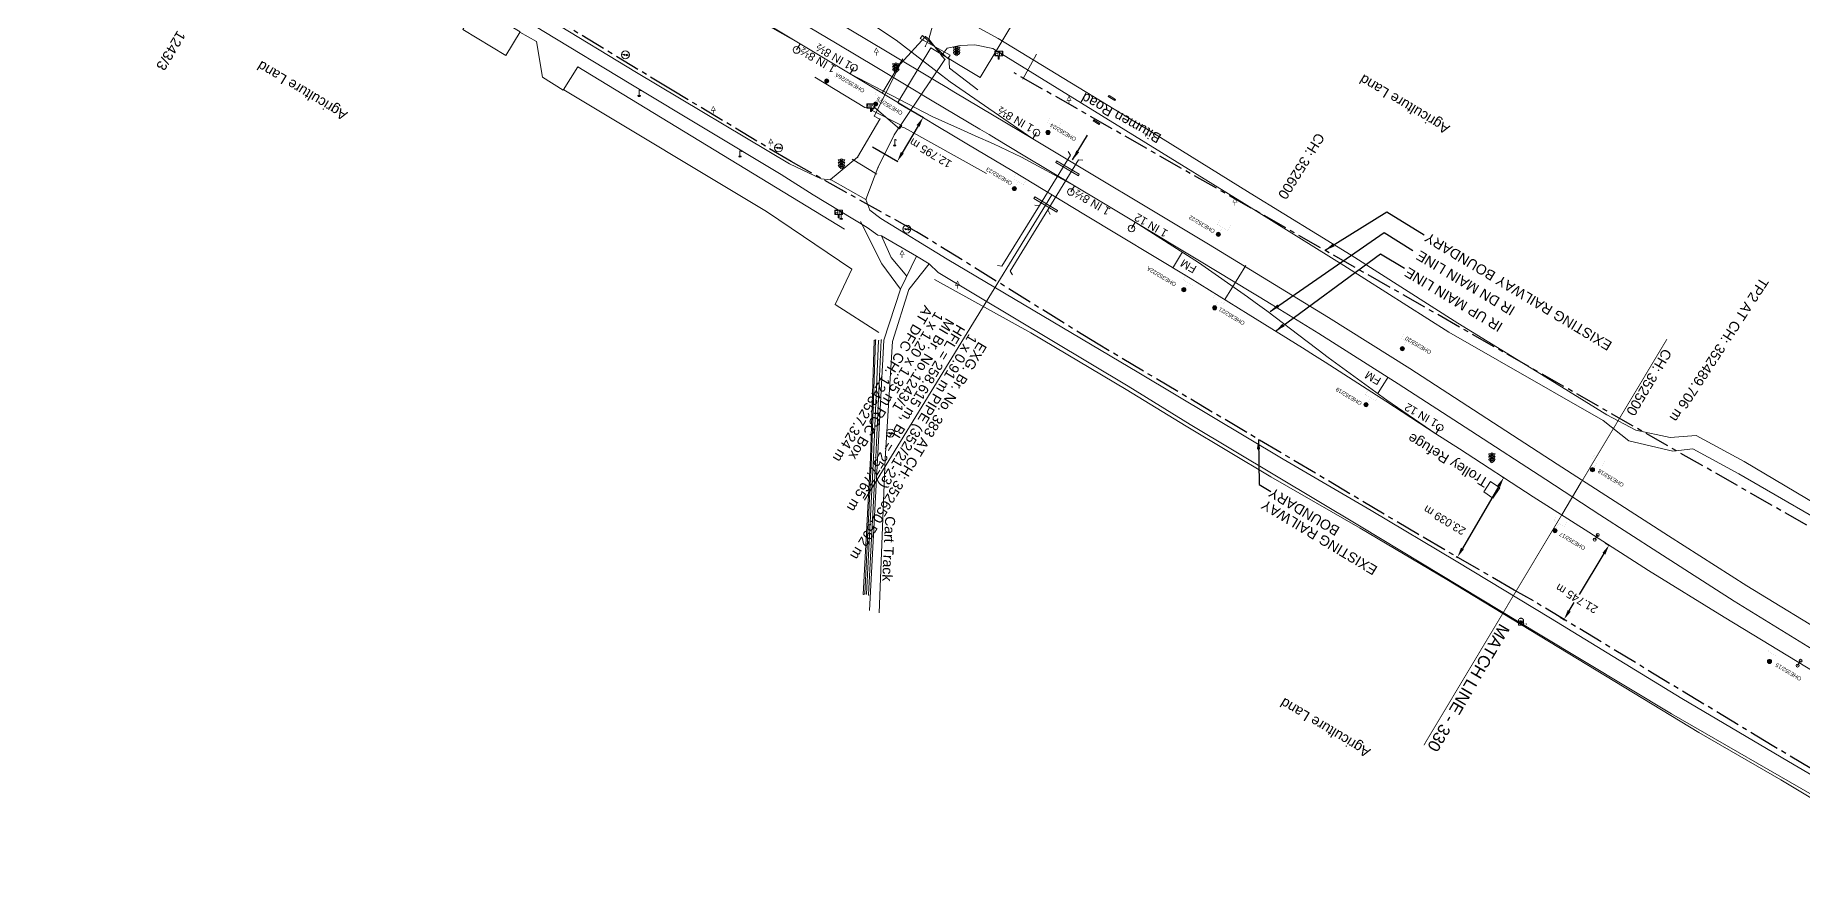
# Model space of a CAD drawing. Header units: metres. Extents: x 593168 to 611286, y 3401475 to 3412398.
# Drawn here: x 600156.6 to 600598.4, y 3407852.7 to 3408060.4 of the extents above; entities that cross this region are included whole.
import ezdxf
from ezdxf.enums import TextEntityAlignment as Align

# ---------------------------------------------------------------- set-up
doc = ezdxf.new("R2010")
doc.units = ezdxf.units.M
doc.header["$MEASUREMENT"] = 0
for name, pattern in [('CENTER', [2, 1.25, -0.25, 0.25, -0.25]), ('PHANTOM', [2.5, 1.25, -0.25, 0.25, -0.25, 0.25, -0.25]), ('PHANTOM2', [1.25, 0.625, -0.125, 0.125, -0.125, 0.125, -0.125])]:
    doc.linetypes.add(name, pattern=pattern)
doc.layers.get('Defpoints').update_dxf_attribs({"lineweight": 0})
for name, color, linetype, lineweight in [('Arch', 7, 'Continuous', 0), ('BRIDGE DETAILS PLAN', 7, 'Continuous', 0), ('CANAL BOTTOM', 5, 'Continuous', 0), ('CANAL TOP', 5, 'Continuous', 0), ('Cart Track', 34, 'Continuous', 0), ('Compound Wall', 251, 'Continuous', 0), ('Culvert Parapet', 7, 'Continuous', 0), ('DFCC BOUNDARY', 6, 'CENTER', 0), ('Electric Pole', 251, 'Continuous', 0), ('Exg track', 7, 'Continuous', 0), ("EXG. TP CH's", 7, 'Continuous', 0), ('Existing IR Chainage', 7, 'Continuous', 0), ('Existing IR Track', 143, 'Continuous', 0), ('Fence', 251, 'F-LINE', 0), ('Gate', 251, 'Continuous', 0), ('Grill', 251, 'Continuous', 0), ('Hecto metre stone', 251, 'Continuous', 0), ('Lamp_Post', 251, 'Continuous', 0), ('LC DETAILS IN PLAN', 7, 'Continuous', 0), ('Name Board', 251, 'Continuous', 0), ('OHE MAST', 8, 'Continuous', 0), ('OHE MAST TEXT', 8, 'Continuous', 0), ('Pavers', 7, 'Continuous', 0), ('PROPOSED DFCC TOE LINE', 24, 'Continuous', 0), ('PROPOSED DFCC TRACK', 1, 'Continuous', 0), ('Residential Building Pucca', 251, 'Continuous', 0), ('Retaining Wall', 251, 'Continuous', 0), ('SH.NOS', 251, 'Continuous', 0), ('Side Details', 251, 'Continuous', 0), ('Sign Board', 251, 'Continuous', 0), ('Subroad Edge', 34, 'Continuous', 0), ('Text1', 251, 'Continuous', 0), ('Trolley Stand', 251, 'Continuous', 0)]:
    doc.layers.add(name, color=color, linetype=linetype, lineweight=lineweight)
for name, color, linetype in [('DRAIN CULVERT', 1, 'Continuous'), ('Existing Railway Boundary', 7, 'CENTER'), ('MATCH LINE', 7, 'Continuous')]:
    doc.layers.add(name, color=color, linetype=linetype)
doc.styles.add('CUT-FILL', font='cut-fill.shx', dxfattribs={"height": 2})
doc.styles.add('NB', font='swissbo.ttf', dxfattribs={"height": 1.5})
doc.styles.add('ROMANS', font='romans.shx')
doc.styles.get("Standard").update_dxf_attribs({"font": 'arial.ttf'})
doc.styles.add('Style-Arial', font='arial.ttf')
doc.linetypes.add('F-LINE', pattern='A,0.6,["X",Standard,S=0.3,R=0,X=0,Y=-0.15],0.1', length=0.7)
doc.dimstyles.new('ISO-25', dxfattribs={"dimtxt": 2.5, "dimasz": 2.5, "dimexe": 1.25, "dimexo": 0.625, "dimtad": 1, "dimtxsty": 'Standard', "dimcen": 2.5, "dimadec": 0, "dimazin": 0, "dimtfac": 1, "dimtmove": 0, "dimatfit": 3, "dimfxl": 1, "dimarcsym": 0})
doc.dimstyles.get("Standard").update_dxf_attribs({"dimtxt": 0.18, "dimasz": 0.18, "dimexe": 0.18, "dimexo": 0.0625, "dimgap": 0.09, "dimtad": 0, "dimtih": 1, "dimtoh": 1, "dimdec": 4, "dimzin": 0, "dimdsep": 46, "dimtxsty": 'Standard', "dimcen": 0.09, "dimadec": 0, "dimazin": 0, "dimtfac": 1, "dimtdec": 4, "dimtofl": 0, "dimtmove": 0, "dimatfit": 3, "dimfxl": 1, "dimtolj": 1, "dimtzin": 0, "dimarcsym": 0})

# ---------------------------------------------------------------- blocks, each defined once
blk = doc.blocks.new('GT')
at = {"layer": 'Gate'}
for p, q in [((-0.5, -0.5), (-0.5, 0.5)), ((-0.5, 0.5), (0.5, -0.5)), ((0.5, 0.5), (0.5, -0.5))]:
    blk.add_line(p, q, dxfattribs=at)
blk.add_lwpolyline([(0.5, 0.5), (-0.5, -0.5)], dxfattribs=at)
blk = doc.blocks.new('EP')
blk.add_hatch(color=8).paths.add_polyline_path([(-0.21, -0.05), (-0.21, 0.16), (-0.93, -0.01), (-0.31, 0.07), (-0.31, -0.19), (0.31, 0), (0.31, -0.24), (0.94, -0.01), (0.41, -0.1), (0.43, 0.15)])
at = {"color": 8}
for p, q in [((-0.93, -0.01), (-0.21, 0.16)), ((-0.31, 0.07), (-0.93, -0.01)), ((-0.31, -0.19), (-0.31, 0.07)), ((0.31, 0), (-0.31, -0.19)), ((-0.21, 0.16), (-0.21, -0.05)), ((-0.21, -0.05), (0.43, 0.15)), ((0.31, -0.24), (0.31, 0)), ((0.43, 0.15), (0.41, -0.1)), ((0.94, -0.01), (0.31, -0.24)), ((0.41, -0.1), (0.94, -0.01))]:
    blk.add_line(p, q, dxfattribs=at)
blk.add_circle((0, 0), 1, dxfattribs=at)
blk = doc.blocks.new('HMS')
at = {"color": 1, "linetype": 'PHANTOM'}
for p, q in [((-0.62, 0), (-0.62, 1.24)), ((-0.62, 0), (0.62, 0)), ((0.62, 0), (0.62, 1.24))]:
    blk.add_line(p, q, dxfattribs=at)
blk.add_arc((0, 1.05), 0.648, 16.8431, 163.1569, dxfattribs=at)
at = {"color": 1, "linetype": 'PHANTOM', "style": 'ROMANS', "width": 0.9}
blk.add_text('HM', height=0.69, dxfattribs=at).set_placement((-0.65, 0.45))
blk = doc.blocks.new('LP')
for points in [[(0, 0), (0, 1.5)], [(0.25, 1.35), (0.44, 1.35)]]:
    blk.add_lwpolyline(points)
for centre, radius, start, end in [((0.07, 0.99), 0.519, 57.6425, 97.3165), ((0.34, 1.33), 0.094, 11.7012, 168.0476)]:
    blk.add_arc(centre, radius, start, end)
at = {"extrusion": (0, 0, -1)}
blk.add_ellipse((0, 0.01), major_axis=(0.308, 0), ratio=0.400495, dxfattribs=at)
blk.add_ellipse((0.35, 1.36), major_axis=(0.0017, 0.0438), ratio=0.461056, start_param=1.74022, end_param=4.575836)
blk = doc.blocks.new('NB')
for p, q in [((-0.98, 0.82), (-0.98, 1.98)), ((-0.98, 1.98), (0.98, 1.98)), ((-0.98, 0.82), (0.98, 0.82)), ((-0.13, 0.82), (-0.13, 0)), ((-0.13, 0), (0.13, 0)), ((0.13, 0.82), (0.13, 0)), ((0.98, 1.98), (0.98, 0.82))]:
    blk.add_line(p, q)
at = {"style": 'NB', "width": 1.025371}
blk.add_text('NB', height=0.988, rotation=180, dxfattribs=at).set_placement((0, 1.39), align=Align.MIDDLE)
blk = doc.blocks.new('SIG')
for color, points in [(1, [(-0.22, 0.42, 0.180295), (-0.01, 0.33, -0.00255), (0.01, 0.33, -0.00255), (0.02, 0.33, 0.180295), (0.23, 0.42, -0.002654), (0.25, 0.44, 0.184495), (0.33, 0.65, 1.000001), (-0.32, 0.65, 0.184495), (-0.24, 0.44, -0.002654)]), (2, [(0.23, -0.23, -0.002654), (0.25, -0.21, 0.184495), (0.33, 0.01, 1.000001), (-0.32, 0.01, 0.184495), (-0.24, -0.21, -0.002654), (-0.22, -0.23, 0.180295), (-0.01, -0.32, -0.00255), (0.01, -0.32, -0.00255), (0.02, -0.32, 0.180295)]), (3, [(0.23, -0.88, -0.002654), (0.25, -0.86, 0.184495), (0.33, -0.64, 1.000001), (-0.32, -0.64, 0.184495), (-0.24, -0.86, -0.002654), (-0.22, -0.88, 0.395599)])]:
    blk.add_hatch(color=color).paths.add_polyline_path(points)
for p, q in [((-0.31, 0.98), (-0.32, -0.9)), ((0.33, -0.9), (0.32, 0.98))]:
    blk.add_line(p, q)
for points in [[(-0.31, 0.98), (-0.81, 0.98, 0.198758), (-0.42, 0.41, 0.003814), (-0.31, 0.39, 0.003814)], [(-0.31, 0.33), (-0.81, 0.33, 0.198758), (-0.42, -0.23, 0.003727), (-0.32, -0.26, 0.003727)], [(0.32, 0.98), (0.82, 0.98, -0.198758), (0.44, 0.41, -0.003814), (0.32, 0.39, -0.003814)], [(0.32, 0.33), (0.82, 0.33, -0.198758), (0.44, -0.23, -0.003727), (0.33, -0.26, -0.003727)], [(-0.32, -0.32), (-0.81, -0.32, 0.198758), (-0.42, -0.88, 0.003639), (-0.32, -0.9)], [(0.33, -0.32), (0.82, -0.32, -0.198758), (0.44, -0.88, -0.003639), (0.33, -0.9)]]:
    blk.add_lwpolyline(points, format="xyb")
for centre, radius, start, end in [((0.01, 0.91), 0.324, 12.4049, 167.5951), ((0.01, 0.81), 0.357, 27.7578, 152.2422), ((0.01, -0.9), 0.324, 181.4572, 358.5428)]:
    blk.add_arc(centre, radius, start, end)
blk = doc.blocks.new('TSB')
at = {"const_width": 0.132}
blk.add_lwpolyline([(-0.51, 0.84), (0.54, 0.84), (0, 1.85)], close=True, dxfattribs=at)
at = {"const_width": 0.142}
blk.add_lwpolyline([(0, 0.84), (0, 0)], dxfattribs=at)
blk = doc.blocks.new('TSB110')
at = {"layer": 'SH.NOS', "const_width": 0.132}
blk.add_lwpolyline([(-0.51, 0.84), (0.54, 0.84), (0, 1.85)], close=True, dxfattribs=at)
at = {"layer": 'SH.NOS', "const_width": 0.142}
blk.add_lwpolyline([(0, 0.84), (0, 0)], dxfattribs=at)
at = {"layer": 'SH.NOS', "style": 'CUT-FILL'}
blk.add_text('110', height=0.2, dxfattribs=at).set_placement((-0.23, 1.03))
blk = doc.blocks.new('OHE MAST')
h = blk.add_hatch(color=253)
h.dxf.hatch_style = 1
edge = h.paths.add_edge_path()
edge.add_arc((0, 0), 0.514, 0, 360)
at = {"color": 253, "const_width": 0.01}
for points in [[(-1.03, -1.71), (0, 0)], [(-3.09, -2.23), (-2.32, -0.94), (0.26, -2.49), (-0.52, -3.77)]]:
    blk.add_lwpolyline(points, dxfattribs=at)
at = {"color": 253}
blk.add_circle((0, 0), 0.514, dxfattribs=at)
blk = doc.blocks.new('*D127')
at = {"layer": 'Defpoints', "color": 0, "transparency": 16777216}
for p in [(600372.19, 3408043.56), (600365.71, 3408032.53), (600372.04, 3408028.82)]:
    blk.add_point(p, dxfattribs=at)
at = {"layer": 'PROPOSED DFCC TRACK', "color": 0, "lineweight": -2, "transparency": 16777216}
for p, q in [((600372.29, 3408043.5), (600378.62, 3408039.79)), ((600377.24, 3408037.7), (600373.3, 3408030.98)), ((600365.82, 3408032.46), (600372.14, 3408028.76))]:
    blk.add_line(p, q, dxfattribs=at)
at = {"layer": 'PROPOSED DFCC TRACK', "color": 0, "transparency": 16777216}
for points in [[(600376.88, 3408037.91), (600377.6, 3408037.49), (600378.51, 3408039.86)], [(600372.94, 3408031.19), (600373.66, 3408030.77), (600372.04, 3408028.82)]]:
    blk.add_solid(points, dxfattribs=at)
at = {"layer": 'PROPOSED DFCC TRACK', "color": 0, "lineweight": 0, "transparency": 16777216, "insert": (600380.36, 3408030.89), "char_height": 2, "attachment_point": 5, "rotation": 149, "style": 'Style-Arial'}
blk.add_mtext('\\A1;12.795 m', dxfattribs=at)
blk = doc.blocks.new('TerminatorOpen_0.5')
at = {"color": 0, "linetype": 'ByBlock', "lineweight": -2}
for q in [(-1, 0.25), (-1, 0), (-1, -0.25)]:
    blk.add_line((0, 0), q, dxfattribs=at)
blk = doc.blocks.new('*D66')
at = {"layer": 'Defpoints', "color": 0, "linetype": 'ByBlock', "ltscale": 5, "transparency": 16777216}
for p in [(600548.91, 3407933.51), (600537.65, 3407914.91), (600538.73, 3407914.25)]:
    blk.add_point(p, dxfattribs=at)
at = {"layer": 'DFCC BOUNDARY', "color": 0, "linetype": 'ByBlock', "lineweight": -2, "ltscale": 5, "transparency": 16777216}
for p, q in [((600549.02, 3407933.44), (600550.1, 3407932.79)), ((600548.7, 3407930.71), (600542.49, 3407920.46)), ((600540.03, 3407916.39), (600541.3, 3407918.5)), ((600537.75, 3407914.84), (600538.84, 3407914.19))]:
    blk.add_line(p, q, dxfattribs=at)
at = {"layer": 'DFCC BOUNDARY', "color": 0, "linetype": 'ByBlock', "ltscale": 5, "transparency": 16777216}
for points in [[(600548.34, 3407930.93), (600549.06, 3407930.5), (600549.99, 3407932.85)], [(600539.67, 3407916.61), (600540.38, 3407916.17), (600538.73, 3407914.25)]]:
    blk.add_solid(points, dxfattribs=at)
at = {"layer": 'DFCC BOUNDARY', "color": 0, "linetype": 'ByBlock', "ltscale": 5, "transparency": 16777216, "insert": (600541.9, 3407919.48), "char_height": 2, "attachment_point": 5, "rotation": 149, "style": 'Style-Arial'}
blk.add_mtext('\\A1;21.745 m', dxfattribs=at)
blk = doc.blocks.new('*D67')
at = {"layer": 'Defpoints', "color": 0, "linetype": 'ByBlock', "ltscale": 5, "transparency": 16777216}
for p in [(600523.23, 3407950), (600511.64, 3407930.08), (600512.07, 3407929.83)]:
    blk.add_point(p, dxfattribs=at)
at = {"layer": 'DFCC BOUNDARY', "color": 0, "linetype": 'ByBlock', "lineweight": -2, "ltscale": 5, "transparency": 16777216}
for p, q in [((600523.34, 3407949.93), (600523.76, 3407949.68)), ((600522.4, 3407947.59), (600513.33, 3407932)), ((600511.75, 3407930.02), (600512.18, 3407929.77))]:
    blk.add_line(p, q, dxfattribs=at)
at = {"layer": 'DFCC BOUNDARY', "color": 0, "linetype": 'ByBlock', "ltscale": 5, "transparency": 16777216}
for points in [[(600522.04, 3407947.8), (600522.76, 3407947.38), (600523.66, 3407949.75)], [(600512.97, 3407932.2), (600513.69, 3407931.79), (600512.07, 3407929.83)]]:
    blk.add_solid(points, dxfattribs=at)
at = {"layer": 'DFCC BOUNDARY', "color": 0, "linetype": 'ByBlock', "ltscale": 5, "transparency": 16777216, "insert": (600508.86, 3407939.07), "char_height": 2, "attachment_point": 5, "rotation": 149, "style": 'Style-Arial'}
blk.add_mtext('\\A1;23.039 m', dxfattribs=at)

msp = doc.modelspace()

# ---------------------------------------------------------------- hatches: boundary and pattern name
at = {"layer": 'PROPOSED DFCC TOE LINE', "lineweight": 30}
h = msp.add_hatch(dxfattribs=at)
h.set_pattern_fill('ANSI31', color=256)
h.set_pattern_definition([(45, (0, 0), (-0.0883883476483, 0.0883883476483), [])])
h.paths.add_polyline_path([(599620.3989, 3408797.1611), (599458.9476, 3408521.7611), (599903.3831, 3408261.214), (600064.8343, 3408536.6139)], flags=9)
h.paths.add_polyline_path([(599610.1903, 3408800.1806), (599448.7391, 3408524.7806), (599893.1746, 3408264.2335), (600054.6258, 3408539.6334)], flags=9)
h.paths.add_polyline_path([(599605.1005, 3408803.1645), (599443.6492, 3408527.7645), (599888.0847, 3408267.2174), (600049.536, 3408542.6173)], flags=9)
h.paths.add_polyline_path([(599606.0567, 3408805.569), (599444.6055, 3408530.1691), (599889.041, 3408269.6219), (600050.4922, 3408545.0219)], flags=9)
h.paths.add_polyline_path([(599611.8012, 3408782.4954), (599450.35, 3408507.0955), (599894.7855, 3408246.5483), (600056.2367, 3408521.9483)], flags=9)
h.paths.add_polyline_path([(599606.7114, 3408785.4793), (599445.2601, 3408510.0794), (599889.6956, 3408249.5322), (600051.1469, 3408524.9322)], flags=9)
h.paths.add_polyline_path([(599601.6216, 3408788.4632), (599440.1703, 3408513.0632), (599884.6058, 3408252.5161), (600046.057, 3408527.916)], flags=9)
h.paths.add_polyline_path([(599597.4591, 3408790.9034), (599436.0079, 3408515.5034), (599880.4433, 3408254.9563), (600041.8946, 3408530.3563)], flags=9)
h.paths.add_polyline_path([(599605.4988, 3408763.9026), (599444.0475, 3408488.5027), (599888.483, 3408227.9555), (600049.9343, 3408503.3555)], flags=9)
h.paths.add_polyline_path([(599951, 3408557.2869), (599691.3153, 3408114.3226), (600135.7508, 3407853.7754), (600395.4354, 3408296.7398)], flags=9)
h.paths.add_polyline_path([(599614.5942, 3408796.7912), (599453.1429, 3408521.3912), (599897.5784, 3408260.8441), (600059.0297, 3408536.244)], flags=9)
h.paths.add_polyline_path([(599609.5044, 3408799.7751), (599448.0531, 3408524.3751), (599892.4886, 3408263.828), (600053.9398, 3408539.2279)], flags=9)
h.paths.add_polyline_path([(599619.684, 3408793.8073), (599458.2328, 3408518.4074), (599902.6683, 3408257.8602), (600064.1195, 3408533.2602)], flags=9)
h.paths.add_polyline_path([(599886.258, 3408431.716), (599873.7889, 3408438.6151), (599871.4074, 3408434.311), (599883.8765, 3408427.4119)], flags=24)
h.paths.add_polyline_path([(599796.1593, 3408480.4383), (599771.2889, 3408494.199), (599768.9075, 3408489.8949), (599793.7778, 3408476.1342)], flags=24)
h.paths.add_polyline_path([(599848.8429, 3408450.8946), (599823.9725, 3408464.6553), (599821.5911, 3408460.3512), (599846.4614, 3408446.5905)], flags=24)
h.paths.add_polyline_path([(599990.2872, 3408362.0014), (599859.2717, 3408440.7235), (599857.2732, 3408437.3973), (599988.2886, 3408358.6752)], flags=24)
h.paths.add_polyline_path([(600198.2471, 3408229.8148), (600189.95, 3408234.8002), (600189.1505, 3408233.4697), (600197.4477, 3408228.4843)], flags=24)
h.paths.add_polyline_path([(600225.3699, 3408204.8721), (600216.7401, 3408210.0575), (600215.9406, 3408208.727), (600224.5705, 3408203.5417)], flags=24)
h.paths.add_polyline_path([(600286.6458, 3408124.4082), (600279.9445, 3408128.4347), (600279.1446, 3408127.1033), (600285.8458, 3408123.0768)], flags=24)
h.paths.add_polyline_path([(600251.815, 3408231.4437), (600231.7204, 3408200.4954), (600239.5806, 3408195.3918), (600259.6752, 3408226.3401)], flags=24)
h.paths.add_polyline_path([(600031.8358, 3408370.6356), (600013.8622, 3408340.5554), (600021.9071, 3408335.7483), (600039.8807, 3408365.8285)], flags=24)
h.paths.add_polyline_path([(600236.0563, 3408240.6662), (600216.974, 3408211.2769), (600224.8342, 3408206.1733), (600243.9165, 3408235.5626)], flags=24)
h.paths.add_polyline_path([(600008.4547, 3408352.7362), (600010.6532, 3408352.7362), (600010.6532, 3408353.5118), (600008.4547, 3408353.5118)], flags=24)

# ---------------------------------------------------------------- linework, layer by layer
at = {"layer": 'Arch'}
for points in [[(600403.4346, 3408049.3538, 262.0683), (600406.8564, 3408055.6505, 259.8919)], [(600360.7496, 3408029.3671, 261.7424), (600366.9088, 3408025.6071, 260.9506)]]:
    msp.add_polyline3d(points, dxfattribs=at)
at = {"layer": 'BRIDGE DETAILS PLAN', "lineweight": 13, "flags": 128}
msp.add_lwpolyline([(600410.6355, 3408020.4903), (600363.8343, 3407944.092)], dxfattribs=at)
at = {"layer": 'CANAL BOTTOM'}
for points in [[(600366.6165, 3407984.1192, 257.6986), (600365.5698, 3407954.6477, 257.7866), (600363.9004, 3407920.6415, 257.7886)], [(600364.3038, 3407920.6054, 257.8056), (600366.1234, 3407954.7203, 257.8315), (600367.379, 3407984.0085, 257.7496)]]:
    msp.add_polyline3d(points, dxfattribs=at)
for p in [(600366.616, 3407984.119, 257.699), (600367.379, 3407984.008, 257.75), (600365.57, 3407954.648, 257.787), (600366.123, 3407954.72, 257.832), (600363.9, 3407920.642, 257.789), (600364.304, 3407920.605, 257.806)]:
    msp.add_point(p, dxfattribs=at)
at = {"layer": 'CANAL TOP'}
for points in [[(600363.5379, 3407920.5244, 257.9685), (600365.3824, 3407954.6709, 257.8925), (600366.2933, 3407984.0569, 257.8196)], [(600368.0329, 3407984.1627, 257.9075), (600366.6482, 3407954.8066, 258.1095), (600364.8847, 3407920.3768, 258.0955)]]:
    msp.add_polyline3d(points, dxfattribs=at)
for p in [(600366.293, 3407984.057, 257.82), (600368.033, 3407984.163, 257.908), (600365.382, 3407954.671, 257.893), (600366.648, 3407954.807, 258.109), (600363.538, 3407920.524, 257.969), (600364.885, 3407920.377, 258.095)]:
    msp.add_point(p, dxfattribs=at)
at = {"layer": 'Cart Track'}
for points in [[(600362.8678, 3408013.7808, 258.8493), (600368.1959, 3408003.1945, 258.3454), (600372.8497, 3407996.8887, 258.1305)], [(600368.1322, 3408010.1907, 258.6703), (600370.4789, 3408004.7802, 258.3184), (600374.4257, 3408000.1439, 258.247)], [(600365.117, 3407916.4831, 258.2612), (600368.6914, 3407984.1434, 258.0415), (600372.8497, 3407996.8887, 258.1305), (600376.839, 3408005.1285, 258.4254)], [(600379.9792, 3408003.1788, 258.3214), (600374.9229, 3407996.787, 258.0705), (600370.8852, 3407983.8087, 258.0925), (600369.0104, 3407954.5399, 258.1285), (600367.4823, 3407915.8762, 258.2639)]]:
    msp.add_polyline3d(points, dxfattribs=at)
at = {"layer": 'Compound Wall'}
for points in [[(600277.6837, 3408061.1121, 260.1339), (600281.8565, 3408058.8436, 258.2564), (600283.3077, 3408049.849, 258.6983), (600288.5493, 3408046.6324, 258.5803)], [(600358.8757, 3408011.91, 258.5823), (600292.1717, 3408052.5005, 258.7013), (600288.5493, 3408046.6324, 258.5803)]]:
    msp.add_polyline3d(points, dxfattribs=at)
at = {"layer": 'Culvert Parapet'}
for points in [[(600426.3907, 3408044.0466, 258.6853), (600424.7911, 3408045.0562, 258.7083), (600425.0098, 3408045.3184, 258.7103), (600426.6096, 3408044.3087, 258.7103)], [(600422.6809, 3408038.3053, 258.6233), (600421.1868, 3408039.1922, 258.6493), (600421.0406, 3408038.931, 258.6783), (600422.5348, 3408038.044, 258.6783)]]:
    msp.add_polyline3d(points, close=True, dxfattribs=at)
at = {"layer": 'Exg track'}
for p, q in [((600347.799, 3408058.2396), (600346.8743, 3408056.6852)), ((600360.2921, 3408050.7221), (600361.2168, 3408052.2765)), ((600405.9148, 3408034.4547), (600406.8395, 3408036.0091)), ((600416.3602, 3408022.722), (600415.4355, 3408021.1676)), ((600431.5421, 3408013.6074), (600430.6174, 3408012.053)), ((600506.7155, 3407960.717), (600507.6402, 3407962.2714))]:
    msp.add_line(p, q, dxfattribs=at)
at = {"layer": 'Exg track', "const_width": 0.3}
msp.add_lwpolyline([(600443.2943, 3408006.1086), (600440.9403, 3408002.2089)], dxfattribs=at)
at = {"layer": 'Exg track', "const_width": 0.3, "elevation": 259.9969}
msp.add_lwpolyline([(600492.1571, 3407970.7747), (600494.7132, 3407974.816)], dxfattribs=at)
at = {"layer": 'Exg track'}
for centre in [(600346.8743, 3408056.6852), (600361.2168, 3408052.2765), (600406.8395, 3408036.0091), (600415.4355, 3408021.1676), (600430.6174, 3408012.053), (600507.6402, 3407962.2714)]:
    msp.add_circle(centre, 0.8325, dxfattribs=at)
at = {"layer": "EXG. TP CH's", "color": 7, "lineweight": 0, "flags": 128}
for points in [[(600546.421, 3407934.2107), (600547.162, 3407935.4039)], [(600597.1271, 3407902.7221), (600597.8681, 3407903.9153)]]:
    msp.add_lwpolyline(points, dxfattribs=at)
at = {"layer": "EXG. TP CH's", "color": 7, "lineweight": 0}
for centre in [(600547.162, 3407935.4039), (600546.421, 3407934.2107), (600597.1271, 3407902.7221), (600597.8681, 3407903.9153)]:
    msp.add_circle(centre, 0.375, dxfattribs=at)
at = {"layer": 'Existing IR Chainage', "color": 7, "linetype": 'Continuous', "lineweight": 13, "flags": 128}
for points in [[(600373.4298, 3408054.4875), (600368.274, 3408045.9191)], [(600459.1611, 3408002.7434), (600453.888, 3407994.2467)], [(600543.0403, 3407948.5783), (600538.1408, 3407940.3887)]]:
    msp.add_lwpolyline(points, dxfattribs=at)
at = {"layer": 'Existing IR Track', "flags": 128}
for points in [[(600606.873, 3407908.9974), (600584.4159, 3407922.6305), (600564.8022, 3407935.1631), (600537.0206, 3407953.0677), (600500.1394, 3407977.0439), (600479.8842, 3407989.8178), (600449.876, 3408008.1096), (600405.9148, 3408034.4547), (600386.1871, 3408046.2245), (600384.4007, 3408047.2822), (600381.721, 3408048.9093), (600369.5231, 3408056.2142), (600336.6831, 3408075.8974), (600306.7731, 3408093.7247), (600269.3995, 3408116.1115), (600252.0912, 3408126.4643), (600244.6327, 3408130.9545), (600241.6537, 3408132.7404), (600227.1768, 3408141.396), (600213.5676, 3408149.5387), (600205.1492, 3408154.5418), (600187.891, 3408164.8784), (600169.667, 3408175.8), (600151.0932, 3408186.9463)], [(600347.799, 3408058.2396), (600331.3916, 3408067.4606), (600318.2449, 3408074.131), (600315.841, 3408075.3094), (600312.7644, 3408076.8603), (600300.9941, 3408082.3917), (600278.9748, 3408093.7293), (600276.2166, 3408095.2087), (600261.7297, 3408103.72), (600246.8072, 3408112.7472), (600220.0545, 3408128.8717), (600196.195, 3408143.3034), (600180.5711, 3408152.5682), (600162.1174, 3408163.6643), (600143.6467, 3408174.7443)], [(600371.7741, 3408059.102), (600351.8697, 3408072.4561), (600350.353, 3408073.3268), (600347.4907, 3408075.0847), (600339.4194, 3408079.9213), (600308.851, 3408097.9517), (600294.5571, 3408106.3447), (600292.5249, 3408107.5299), (600290.6416, 3408108.6556), (600271.5201, 3408120.04), (600254.0619, 3408130.3602), (600229.2081, 3408145.165), (600206.4063, 3408158.8602)], [(600603.9837, 3407904.817), (600581.2873, 3407918.8515), (600562.1568, 3407931.0482), (600547.6782, 3407940.4595), (600534.1571, 3407949.2484), (600515.4367, 3407961.4035), (600497.2823, 3407973.191), (600477.4503, 3407985.7347), (600465.4739, 3407993.1196), (600462.4868, 3407994.9412), (600460.3943, 3407996.2003), (600447.6138, 3408003.9579), (600431.5421, 3408013.6074), (600423.195, 3408018.6108), (600416.3602, 3408022.722), (600403.4873, 3408030.4193), (600396.7889, 3408034.4358), (600395.0423, 3408035.5148), (600392.6481, 3408036.9143), (600380.7522, 3408044.0006), (600366.9022, 3408052.3263), (600356.9694, 3408058.2514), (600334.0791, 3408071.906)], [(600601.6492, 3407900.871), (600578.7283, 3407914.8208), (600559.8756, 3407926.5043), (600544.897, 3407936.0721), (600531.0434, 3407944.9233), (600512.5906, 3407956.9027), (600506.7155, 3407960.717), (600494.2102, 3407968.871), (600478.9901, 3407978.6329), (600476.3611, 3407980.2497), (600473.3664, 3407982.1582), (600459.7548, 3407990.6057), (600445.2525, 3407999.6059), (600418.6536, 3408015.662), (600401.0613, 3408026.2556), (600389.4253, 3408033.2278), (600385.2919, 3408035.7044), (600382.561, 3408037.325), (600378.1699, 3408039.9645), (600354.4384, 3408054.2445), (600347.799, 3408058.2396), (600331.6756, 3408067.9101)], [(600405.9148, 3408034.4547), (600385.2815, 3408048.7389), (600383.1338, 3408050.423), (600371.7741, 3408059.102)], [(600416.3602, 3408022.722), (600403.0909, 3408029.841), (600396.1119, 3408033.1811), (600391.5346, 3408035.2348), (600387.8383, 3408036.8658), (600383.1386, 3408038.9696), (600380.7291, 3408040.0777), (600360.2921, 3408050.7221)], [(600506.7155, 3407960.717), (600494.4534, 3407969.1066), (600479.7202, 3407979.809), (600477.2541, 3407981.6775), (600474.5338, 3407983.7674), (600464.4422, 3407991.4071), (600461.5136, 3407993.5578), (600459.5773, 3407994.9693), (600447.3839, 3408003.4992), (600431.5421, 3408013.6074)]]:
    msp.add_lwpolyline(points, dxfattribs=at)
at = {"layer": 'Existing Railway Boundary', "ltscale": 5}
for points in [[(601317.2433, 3407450.7097), (601224.899, 3407507.0908), (601103.8361, 3407576.9037), (601076.3041, 3407593.1922), (601027.0445, 3407622.1279), (600800.8989, 3407757.7565), (600729.53, 3407800.2216), (600590.7896, 3407882.7312), (600531.0891, 3407918.878), (600526.2178, 3407921.6024), (600502.3694, 3407935.4788), (600422.2553, 3407983.1065), (600376.8527, 3408011.2163), (600345.4847, 3408028.7629), (600315.7213, 3408046.6622), (600129.9447, 3408159.317), (599995.7813, 3408208.5798), (599954.336, 3408225.7264), (599945.3157, 3408214.7803), (599936.2222, 3408204.7154)], [(602240.837, 3406937.0674), (602116.2948, 3407010.7668), (601764.5806, 3407219.7883), (601759.3642, 3407222.2685), (601653.1238, 3407292.2946), (601441.2096, 3407415.0505), (601397.917, 3407440.7299), (601301.0475, 3407498.7265), (601241.8375, 3407534.2132), (601188.4611, 3407565.6026), (601139.5754, 3407594.3481), (601094.5264, 3407622.448), (600939.9459, 3407716.091), (600853.7892, 3407766.6119), (600798.1443, 3407818.9628), (600756.3389, 3407844.4101), (600651.5465, 3407908.0731), (600401.2293, 3408050.9686)]]:
    msp.add_lwpolyline(points, dxfattribs=at)
at = {"layer": 'Fence'}
for points in [[(600367.4445, 3407986.0539), (600356.5354, 3407993.0441), (600360.7124, 3408001.8631), (600339.3094, 3408016.2496), (600288.6975, 3408046.7562)], [(600744.131, 3407784.494), (600708.9321, 3407805.2243), (600675.3063, 3407825.3436), (600637.1202, 3407847.6194), (600592.9604, 3407874.1774), (600572.393, 3407885.9944), (600509.4416, 3407924.2791), (600487.7753, 3407937.0803), (600465.4538, 3407949.9255), (600444.2684, 3407962.6281), (600429.2318, 3407971.786), (600405.4027, 3407985.9302), (600381.3379, 3407999.2411)]]:
    msp.add_lwpolyline(points, dxfattribs=at)
at = {"layer": 'Grill'}
for points in [[(600384.9233, 3408054.951, 260.2538), (600385.0667, 3408052.1775, 260.1619), (600392.1354, 3408046.7008, 260.0949)], [(600365.9892, 3408041.9644, 260.6357), (600363.9658, 3408042.3292, 260.2808), (600351.4192, 3408049.8816, 260.1119)], [(600372.8942, 3408037.446, 260.7517), (600373.8803, 3408037.2525, 260.4368), (600394.3836, 3408025.8043, 260.4988)]]:
    msp.add_polyline3d(points, dxfattribs=at)
at = {"layer": 'LC DETAILS IN PLAN', "lineweight": 13, "flags": 128}
msp.add_lwpolyline([(600372.186, 3408043.565), (600380.4622, 3408057.2521), (600392.7702, 3408049.846), (600421.5288, 3408097.6991)], dxfattribs=at)
at = {"layer": 'MATCH LINE', "linetype": 'PHANTOM2', "ltscale": 15, "const_width": 0.2}
msp.add_lwpolyline([(600564.4287, 3407984.3298), (600503.681, 3407882.7878)], dxfattribs=at)
at = {"layer": 'Pavers'}
msp.add_polyline3d([(600371.2968, 3408035.4995, 259.808), (600367.1847, 3408027.2262, 259.1912), (600364.2099, 3408019.3109, 259.0302), (600355.3304, 3408024.2534, 258.9102), (600362.1215, 3408029.8689, 259.1482), (600367.6792, 3408039.4141, 259.795), (600366.2657, 3408040.1587, 259.9359), (600372.8273, 3408053.1891, 259.605), (600379.1095, 3408060.0584, 259.2451), (600379.9313, 3408059.4183, 259.1712), (600383.9529, 3408054.3243, 259.3431)], close=True, dxfattribs=at)
for p in [(600379.11, 3408060.058, 259.245), (600379.929, 3408059.408, 259.172), (600379.021, 3408057.592, 259.318), (600372.827, 3408053.189, 259.605), (600383.953, 3408054.324, 259.343), (600380.224, 3408048.674, 259.512), (600366.266, 3408040.159, 259.936), (600367.679, 3408039.414, 259.795), (600371.297, 3408035.499, 259.808), (600362.121, 3408029.869, 259.148), (600355.33, 3408024.253, 258.91), (600367.185, 3408027.226, 259.191), (600364.197, 3408019.308, 259.03)]:
    msp.add_point(p, dxfattribs=at)
at = {"layer": 'PROPOSED DFCC TRACK', "color": 7, "linetype": 'Continuous', "flags": 128}
for points, elevation in [([(600406.389, 3408017.8451), (600407.6251, 3408017.8288), (600415.3179, 3408030.3816), (600414.7391, 3408031.2606)], 259.6035), ([(600410.2461, 3408015.5757), (600409.6704, 3408016.6697), (600417.3632, 3408029.2224), (600418.4092, 3408029.1057)], 259.6045)]:
    msp.add_lwpolyline(points, dxfattribs=dict(at, elevation=elevation))
at = {"layer": 'PROPOSED DFCC TRACK', "linetype": 'Continuous', "flags": 128}
for points, elevation in [([(600407.6251, 3408017.8288), (600398.1788, 3408002.6493), (600397.1348, 3408002.783)], 259.6035), ([(600409.6704, 3408016.6697), (600400.2351, 3408001.3633), (600400.8122, 3408000.4831)], 259.6045)]:
    msp.add_lwpolyline(points, dxfattribs=dict(at, elevation=elevation))
at = {"layer": 'Residential Building Pucca'}
msp.add_polyline3d([(600277.7442, 3408061.2078, 261.1006), (600267.0172, 3408067.7119, 261.2685), (600263.4158, 3408061.7997, 258.8742), (600274.1428, 3408055.2955, 258.7063)], close=True, dxfattribs=at)
at = {"layer": 'Retaining Wall'}
for points in [[(600411.682, 3408028.5382, 259.561), (600417.3757, 3408025.2051, 259.579), (600417.5282, 3408025.6447, 259.604), (600411.8345, 3408028.9778, 259.604)], [(600412.114, 3408016.5759, 259.607), (600406.4322, 3408019.9387, 259.6), (600406.2094, 3408019.5179, 259.604), (600411.8912, 3408016.1551, 259.604)]]:
    msp.add_polyline3d(points, close=True, dxfattribs=at)
at = {"layer": 'Subroad Edge'}
for points in [[(600379.0208, 3408057.5918, 259.3181), (600379.9313, 3408059.4183, 259.1712), (600380.9753, 3408063.3183, 258.8113), (600377.6719, 3408066.6901, 258.7173), (600356.8889, 3408081.0218, 258.7313), (600331.2988, 3408104.5269, 258.6403), (600299.6422, 3408143.7859, 258.5473), (600288.3426, 3408158.182, 258.6843), (600221.6275, 3408224.3598, 258.6303), (600201.1635, 3408239.5254, 258.8023), (600169.4299, 3408263.2607, 258.6893), (600163.9089, 3408267.816, 258.6263), (600163.5282, 3408268.6479, 258.5753), (600156.5847, 3408269.4234, 258.4834), (600123.3808, 3408288.3093, 258.3794), (600105.9804, 3408299.0042, 258.3154), (600099.9755, 3408300.9935, 258.3704), (600095.2944, 3408301.7391, 258.3399)], [(600603.492, 3407868.7656, 258.0835), (600565.6214, 3407890.6802, 258.0845), (600532.7257, 3407910.4057, 258.0955), (600488.0185, 3407937.4354, 258.0575), (600445.2705, 3407963.0509, 258.1085), (600429.7554, 3407972.5738, 258.1305), (600382.2869, 3408001.0583, 258.2724), (600379.9792, 3408003.1788, 258.3214), (600376.839, 3408005.1285, 258.4254), (600368.1322, 3408010.1907, 258.6703), (600367.1834, 3408010.3897, 258.7263), (600364.5416, 3408012.3183, 258.7963), (600351.0258, 3408020.4237, 258.8263), (600342.985, 3408025.5583, 258.5763), (600305.3909, 3408048.1333, 258.1155), (600283.6828, 3408061.3142, 258.0565), (600228.2712, 3408095.2583, 258.1585), (600206.7717, 3408108.4121, 258.0635), (600156.8294, 3408136.471, 258.2984), (600132.8452, 3408149.871, 258.4484), (600096.3159, 3408166.3305, 258.5343), (600086.6197, 3408170.2176, 258.5843), (600083.6553, 3408174.315, 258.6743)], [(600088.6533, 3408172.7205, 258.6153), (600094.3857, 3408170.4535, 258.5893), (600134.4616, 3408152.4555, 258.4914), (600155.1841, 3408140.8129, 258.3584), (600209.59, 3408110.4267, 258.1045), (600230.2703, 3408097.9064, 258.1075), (600256.8425, 3408081.6887, 258.1415), (600285.4314, 3408064.0284, 258.0075), (600306.8612, 3408051.0591, 258.1155), (600345.1063, 3408028.1964, 258.5983), (600353.021, 3408024.4762, 258.8562), (600355.3593, 3408024.2495, 258.9112)], [(600640.3407, 3407920.1649, 257.8785), (600583.7849, 3407953.7552, 257.8156), (600571.7811, 3407960.2856, 258.0345), (600565.2274, 3407959.7897, 258.0885), (600556.7037, 3407961.5816, 257.9995), (600549.459, 3407965.4205, 258.0335), (600534.1874, 3407974.8464, 257.9865), (600512.1744, 3407988.3924, 257.3217), (600485.5193, 3408005.3692, 258.0315), (600460.2286, 3408020.875, 258.0945), (600435.457, 3408036.3322, 258.1095), (600397.2895, 3408059.5736, 258.5313), (600388.4166, 3408064.3593, 258.8682), (600380.2747, 3408069.9629, 258.7023), (600367.8768, 3408077.3617, 258.5363), (600362.4435, 3408081.1515, 258.5473), (600370.165, 3408109.6531, 258.3404), (600372.0775, 3408130.8266, 258.3291)], [(600638.9039, 3407917.9623, 257.8795), (600582.4041, 3407950.6437, 257.8935), (600570.9084, 3407956.9251, 257.9255), (600565.8913, 3407956.3686, 258.0435), (600554.8918, 3407958.9694, 258.0055), (600548.5231, 3407963.9741, 257.9325), (600509.9579, 3407986.1072, 257.9885), (600483.6486, 3408002.7576, 258.0325), (600458.7377, 3408018.3054, 258.0435), (600434.2142, 3408033.4671, 258.0275), (600395.9568, 3408057.0557, 258.5233), (600391.4616, 3408057.9973, 258.7543), (600387.7212, 3408057.7802, 259.0212), (600384.5409, 3408057.1799, 259.1752), (600382.9836, 3408055.1208, 259.3151)], [(600364.2099, 3408019.3109, 259.0302), (600365.2057, 3408016.6339, 258.9212), (600367.9563, 3408014.5102, 258.7963), (600384.5207, 3408004.3981, 258.3054), (600432.4556, 3407975.9142, 258.1555), (600468.5001, 3407954.3782, 258.0385), (600490.4942, 3407941.5282, 258.0315), (600511.7307, 3407928.8501, 257.9865), (600535.3557, 3407914.6012, 258.0545), (600568.19, 3407894.4473, 258.0475), (600594.8102, 3407878.7272, 258.0795), (600605.4856, 3407872.476, 257.9815)]]:
    msp.add_polyline3d(points, dxfattribs=at)
at = {"layer": 'Trolley Stand'}
msp.add_polyline3d([(600518.6887, 3407946.1356, 259.824), (600520.9538, 3407944.5578, 259.756), (600522.6399, 3407947.2066, 259.9139), (600520.3741, 3407948.7849, 259.9139)], close=True, dxfattribs=at)

# ---------------------------------------------------------------- block references
at = {"layer": 'Electric Pole', "xscale": 0.9997078269552191, "yscale": 0.9997078269552191, "zscale": 0.9997078269552191}
for p in [(600304.0697, 3408055.4759, 261.3625), (600342.347, 3408032.2038, 260.2888), (600374.4259, 3408011.8956, 259.5141), (600370.3421, 3407960.865, 260.0099)]:
    msp.add_blockref('EP', p, dxfattribs=at)
at = {"layer": 'Gate'}
for p, xscale, yscale, zscale, rotation in [((600381.4811, 3408057.459, 156.3202), 8.517913610400925, 0.9997078268772508, 8.517913610400925, 144.3120825948603), ((600369.4417, 3408039.7052, 156.3202), 8.25206444444837, 0.9997078268772505, 8.25206444444837, 326.3120825961868)]:
    msp.add_blockref('GT', p, dxfattribs=dict(at, xscale=xscale, yscale=yscale, zscale=zscale, rotation=rotation))
at = {"layer": 'Hecto metre stone', "xscale": 0.9997078269552191, "yscale": 0.9997078269552191, "zscale": 0.9997078269552191}
msp.add_blockref('HMS', (600527.9691, 3407912.8637, 258.5723), dxfattribs=at)
at = {"layer": 'Lamp_Post', "xscale": 0.9997078269552191, "yscale": 0.9997078269552191, "zscale": 0.9997078269552191}
for p in [(600307.5144, 3408045.17, 261.4295), (600371.3928, 3408032.7696, 262.7381), (600332.6977, 3408030.0017, 260.4768), (600358.0019, 3408014.4298, 260.4348)]:
    msp.add_blockref('LP', p, dxfattribs=at)
at = {"layer": 'Name Board', "xscale": 0.9997078269552191, "yscale": 0.9997078269552191, "zscale": 0.9997078269552191}
for p in [(600397.4065, 3408054.3881, 260.4338), (600365.4484, 3408041.2792, 262.3002), (600357.3831, 3408014.6838, 259.9619)]:
    msp.add_blockref('NB', p, dxfattribs=at)
at = {"layer": 'OHE MAST', "rotation": 180}
for p in [(600354.4029, 3408048.9263), (600354.4029, 3408048.9263), (600366.6265, 3408043.1957), (600366.6265, 3408043.1957), (600409.7109, 3408036.0589), (600409.7109, 3408036.0589), (600401.3119, 3408022.0257), (600401.3119, 3408022.0257), (600452.3153, 3408010.574), (600452.3153, 3408010.574), (600443.6901, 3407996.7416), (600443.6901, 3407996.7416), (600451.3776, 3407992.1976), (600451.3776, 3407992.1976), (600498.294, 3407981.9833), (600498.294, 3407981.9833), (600489.2291, 3407967.9649), (600489.2291, 3407967.9649), (600545.8348, 3407951.7225), (600545.8348, 3407951.7225), (600536.4565, 3407936.4672), (600536.4565, 3407936.4672), (600590.0887, 3407903.7502), (600590.0887, 3407903.7502)]:
    msp.add_blockref('OHE MAST', p, dxfattribs=at)
at = {"layer": 'Sign Board', "xscale": 0.9997078269552191, "yscale": 0.9997078269552191, "zscale": 0.9997078269552191}
for name, p in [('TSB110', (600366.7851, 3408055.3072, 260.0279)), ('SIG', (600386.8755, 3408056.4198, 260.2099)), ('SIG', (600371.692, 3408052.2461, 260.5618)), ('TSB', (600326.0335, 3408040.7353, 260.1949)), ('TSB', (600414.9568, 3408043.2387, 260.6627)), ('TSB', (600340.4366, 3408032.5747, 260.1919)), ('SIG', (600358.0786, 3408028.1983, 263.267)), ('TSB', (600456.4344, 3408017.7832, 260.2618)), ('TSB', (600373.2402, 3408004.6791, 259.817)), ('TSB', (600387.1173, 3407996.9992, 258.0805)), ('SIG', (600520.6943, 3407954.6736, 261.2545))]:
    msp.add_blockref(name, p, dxfattribs=at)

# ---------------------------------------------------------------- texts
at = {"layer": 'BRIDGE DETAILS PLAN', "color": 10, "style": 'Style-Arial'}
for s, p in [('AT DFC CH: 1243527.324 m ', (600378.8722, 3407993.023)), ('1 x 1.20 x 1.35 m RCC Box', (600381.5748, 3407991.438)), ('MI Br. No.1243/1', (600384.2774, 3407989.8529))]:
    msp.add_text(s, height=2.5, rotation=239, dxfattribs=at).set_placement(p)
at = {"layer": 'BRIDGE DETAILS PLAN', "style": 'Style-Arial'}
for s, p in [('HFL = 258.615 m, BL = 257.765 m ', (600386.98, 3407988.2679)), ('1 x 0.91 m PIPE (352/21-23)', (600390.0232, 3407985.8521)), ('EXG. Br. No. 383 AT CH: 352650.592 m', (600392.4175, 3407983.9056))]:
    msp.add_text(s, height=2.5, rotation=239, dxfattribs=at).set_placement(p)
at = {"layer": 'Cart Track'}
msp.add_text('Cart Track', height=2.5, rotation=267.243521, dxfattribs=at).set_placement((600369.0467, 3407940.1282, 156.3202))
at = {"layer": 'DRAIN CULVERT'}
msp.add_text('DRAIN PIPE CULVERT NO. 1243/3', height=2.5, rotation=239.078361, dxfattribs=at).set_placement((600215.3571, 3408100.5185))
at = {"layer": 'Exg track'}
for s, p in [('1 IN 8½', (600356.887, 3408052.5217)), ('1 IN 8½', (600360.8645, 3408053.4904)), ('1 IN 8½', (600406.3465, 3408037.7188)), ('1 IN 8½', (600425.5057, 3408016.9161)), ('1 IN 12', (600439.8769, 3408011.4243)), ('FM', (600447.0596, 3408002.4469)), ('FM', (600493.1795, 3407974.4753)), ('1 IN 12', (600507.415, 3407963.9495))]:
    msp.add_text(s, height=2, rotation=149.797857, dxfattribs=at).set_placement(p)
at = {"layer": "EXG. TP CH's", "color": 7, "lineweight": 0, "insert": (600566.0146, 3407964.0544), "char_height": 2.5, "attachment_point": 6, "rotation": 237, "line_spacing_factor": 0.60024, "style": 'Style-Arial'}
msp.add_mtext('TP2 AT CH: 352489.706 m', dxfattribs=at)
at = {"layer": 'Existing IR Chainage', "color": 7, "lineweight": 0, "char_height": 2.5, "attachment_point": 6, "line_spacing_factor": 0.60036, "style": 'Style-Arial'}
for s, insert, rotation in [('CH: 352600', (600468.152, 3408019.7158), 238.175972), ('CH: 352500', (600555.2128, 3407965.5576), 239.318651)]:
    msp.add_mtext(s, dxfattribs=dict(at, insert=insert, rotation=rotation))
at = {"layer": 'Existing IR Track', "color": 7, "lineweight": -3}
for s, p in [('IR DN MAIN LINE', (600502.1507, 3408005.583)), ('IR UP MAIN LINE', (600499.2206, 3408001.3963))]:
    msp.add_text(s, height=2.5, rotation=149, dxfattribs=at).set_placement(p, align=Align.MIDDLE_RIGHT)
at = {"layer": 'Existing Railway Boundary', "linetype": 'Continuous', "ltscale": 5}
for s, p in [('EXISTING RAILWAY BOUNDARY', (600504.8857, 3408011.1605, -523.9387)), ('BOUNDARY', (600465.9129, 3407947.347, 613.7163)), ('EXISTING RAILWAY', (600464.0305, 3407944.3105, 613.7163))]:
    msp.add_text(s, height=2.5, rotation=149, dxfattribs=at).set_placement(p, align=Align.RIGHT)
at = {"layer": 'Hecto metre stone'}
msp.add_text('HMS', height=0.5, dxfattribs=at).set_placement((600527.969, 3407912.864, 258.572))
at = {"layer": 'MATCH LINE', "linetype": 'Continuous'}
msp.add_text('MATCH LINE - 330', height=3, rotation=239.543384, dxfattribs=at).set_placement((600522.7048, 3407913.4603))
at = {"layer": 'OHE MAST TEXT'}
for s, p in [('OHE352/26A', (600363.9848, 3408046.7748, 260.226)), ('OHE352/25', (600373.4887, 3408041.1941, 263.139)), ('OHE352/24', (600416.8788, 3408034.6685, 263.074)), ('OHE352/23', (600400.8852, 3408023.6353, 263.418)), ('OHE352/22', (600451.5687, 3408011.6495, 262.373)), ('OHE352/22A', (600441.888, 3407998.3519, 263.328)), ('OHE352/21', (600459.0389, 3407988.633, 262.937)), ('OHE352/20', (600505.6576, 3407981.3712, 262.852)), ('OHE352/19', (600488.3019, 3407968.6018, 263.404)), ('OHE352/18', (600553.8149, 3407948.1694, 262.688)), ('OHE352/17', (600544.1637, 3407932.3665, 262.952)), ('OHE352/15', (600598.2317, 3407899.6765, 261.818))]:
    msp.add_text(s, height=1, rotation=149, dxfattribs=at).set_placement(p)
at = {"layer": 'Side Details'}
for p in [(600234.8119, 3408041.0183, 156.3202), (600510.3787, 3408037.6077, 156.3202), (600490.5565, 3407881.6906, 156.3202)]:
    msp.add_text('Agriculture Land', height=2.5, rotation=149, dxfattribs=at).set_placement(p)
at = {"layer": 'Text1'}
for s, rotation, p in [('Bitumen Road', 151.044359, (600438.2786, 3408035.4086, 156.3202)), ('Trolley Refuge', 149, (600520.0731, 3407949.2878, 258.8123))]:
    msp.add_text(s, height=2.5, rotation=rotation, dxfattribs=at).set_placement(p)

# ---------------------------------------------------------------- dimensions: what is measured, and where the dimension line sits
at = {"layer": 'DFCC BOUNDARY', "color": 7, "linetype": 'ByBlock', "ltscale": 5}
for base, p1, p2, angle, picture, middle in [((600512.0697, 3407929.8346), (600523.2284, 3407949.9968), (600511.6418, 3407930.0836), 239.806641, '*D67', (600508.8577, 3407939.0714)), ((600538.7311, 3407914.251), (600548.9097, 3407933.5089), (600537.6471, 3407914.9073), 238.806396, '*D66', (600541.8973, 3407919.4805))]:
    dim = msp.add_linear_dim(base=base, p1=p1, p2=p2, angle=angle, dimstyle='Standard', override={"dimtxt": 2, "dimasz": 2.5, "dimexe": 0.125, "dimexo": 0.125, "dimgap": 0.125, "dimtad": 1, "dimtih": 0, "dimtoh": 0, "dimdec": 3, "dimzin": 11, "dimpost": ' m', "dimtxsty": 'Style-Arial', "dimsah": 1, "dimadec": 4, "dimazin": 3, "dimtmove": 2, "dimatfit": 1, "dimldrblk": 'TerminatorOpen_0.5', "dimfrac": 2, "dimtzin": 11}, dxfattribs=at)
    dim.commit()
    dim.dimension.update_dxf_attribs({"geometry": picture, "text_midpoint": middle, "dimtype": 129, "text_rotation": 149})
at = {"layer": 'PROPOSED DFCC TRACK', "color": 10, "lineweight": 0}
dim = msp.add_linear_dim(base=(600372.0359, 3408028.8203), p1=(600372.186, 3408043.565), p2=(600365.7139, 3408032.5273), angle=239.614288, dimstyle='Standard', override={"dimtxt": 2, "dimasz": 2.5, "dimexe": 0.125, "dimexo": 0.125, "dimgap": 0.125, "dimtad": 1, "dimtih": 0, "dimtoh": 0, "dimdec": 3, "dimzin": 11, "dimpost": ' m', "dimtxsty": 'Style-Arial', "dimsah": 1, "dimadec": 4, "dimazin": 3, "dimtmove": 2, "dimatfit": 1, "dimldrblk": 'TerminatorOpen_0.5', "dimfrac": 2, "dimtzin": 11}, dxfattribs=at)
dim.commit()
dim.dimension.update_dxf_attribs({"geometry": '*D127', "text_midpoint": (600380.361, 3408030.8872), "dimtype": 129, "text_rotation": 149})

# ---------------------------------------------------------------- leaders
at = {"layer": 'CANAL BOTTOM'}
msp.add_leader([(600415.8742, 3408029.1938, 0.0288), (600419.5777, 3408035.3445, 0.0288)], dimstyle='ISO-25', override={"dimtxt": 3, "dimasz": 2.5, "dimgap": 0.625, "dimtad": 0, "dimdec": 3, "dimzin": 2, "dimtdec": 3}, dxfattribs=at)
at = {"layer": 'Existing IR Track', "color": 7, "lineweight": -3}
for points in [[(600478.9937, 3408006.5762), (600494.3903, 3408016.2001), (600503.7619, 3408010.4756)], [(600465.2455, 3407991.2923), (600493.7678, 3408010.9981), (600500.9618, 3408006.5485)], [(600466.561, 3407986.3823), (600492.8613, 3408005.7043), (600498.8067, 3408002.1471)]]:
    msp.add_leader(points, dimstyle='ISO-25', override={"dimtxt": 3, "dimasz": 2.5, "dimgap": 0.625, "dimtad": 0, "dimdec": 3, "dimzin": 2, "dimtdec": 3}, dxfattribs=at)
at = {"layer": 'Existing Railway Boundary', "linetype": 'Continuous', "lineweight": 0, "ltscale": 5}
msp.add_leader([(600462.3124, 3407959.2927), (600462.4741, 3407948.0384), (600465.4332, 3407946.2558)], dimstyle='ISO-25', override={"dimtxt": 3, "dimasz": 2.5, "dimgap": 0.625, "dimtad": 0, "dimdec": 3, "dimzin": 2, "dimtdec": 3}, dxfattribs=at)

doc.saveas('drawing.dxf')
